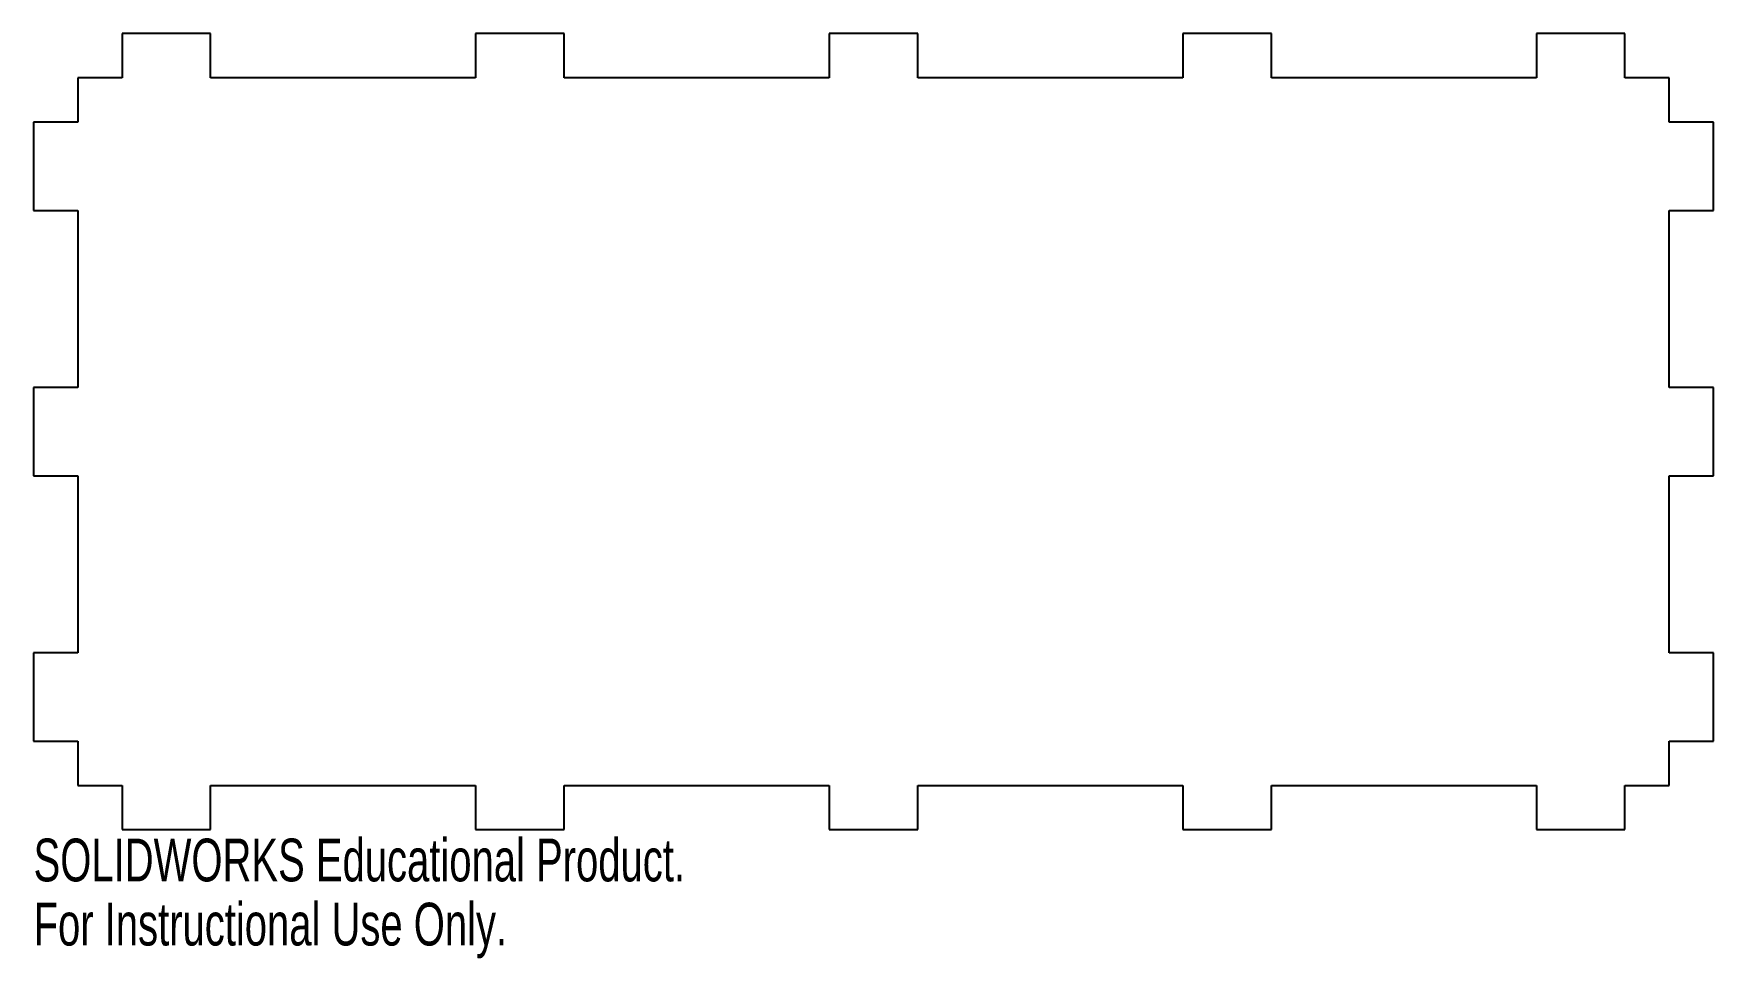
# Model space of a CAD drawing. Header units: millimetres. Extents: x -95 to 95, y -60 to 45.
import ezdxf

# ---------------------------------------------------------------- set-up
doc = ezdxf.new("R2010")
doc.units = ezdxf.units.MM
doc.styles.add('SLDTEXTSTYLE0', font='TXT', dxfattribs={"width": 0.7})

msp = doc.modelspace()

# ---------------------------------------------------------------- linework, layer by layer
at = {"color": 7, "linetype": 'Continuous', "lineweight": 25}
for p, q in [((-75, 45), (-85, 45)), ((-85, 45), (-85, 40)), ((-75, 40), (-75, 45)), ((-35, 45), (-45, 45)), ((-45, 45), (-45, 40)), ((-35, 40), (-35, 45)), ((5, 45), (-5, 45)), ((-5, 45), (-5, 40)), ((5, 40), (5, 45)), ((45, 45), (35, 45)), ((35, 45), (35, 40)), ((45, 40), (45, 45)), ((85, 45), (75, 45)), ((75, 45), (75, 40)), ((85, 40), (85, 45)), ((-85, 40), (-90, 40)), ((-90, 40), (-90, 35)), ((-45, 40), (-75, 40)), ((-5, 40), (-35, 40)), ((35, 40), (5, 40)), ((75, 40), (45, 40)), ((90, 40), (85, 40)), ((90, 35), (90, 40)), ((-90, 35), (-95, 35)), ((-95, 35), (-95, 25)), ((95, 35), (90, 35)), ((95, 25), (95, 35)), ((-95, 25), (-90, 25)), ((-90, 25), (-90, 5)), ((90, 5), (90, 25)), ((90, 25), (95, 25)), ((-90, 5), (-95, 5)), ((-95, 5), (-95, -5)), ((95, 5), (90, 5)), ((95, -5), (95, 5)), ((-95, -5), (-90, -5)), ((-90, -5), (-90, -25)), ((90, -25), (90, -5)), ((90, -5), (95, -5)), ((-90, -25), (-95, -25)), ((-95, -25), (-95, -35)), ((95, -25), (90, -25)), ((95, -35), (95, -25)), ((-95, -35), (-90, -35)), ((-90, -35), (-90, -40)), ((90, -40), (90, -35)), ((90, -35), (95, -35)), ((-90, -40), (-85, -40)), ((-85, -40), (-85, -45)), ((-75, -45), (-75, -40)), ((-75, -40), (-45, -40)), ((-45, -40), (-45, -45)), ((-35, -45), (-35, -40)), ((-35, -40), (-5, -40)), ((-5, -40), (-5, -45)), ((5, -45), (5, -40)), ((5, -40), (35, -40)), ((35, -40), (35, -45)), ((45, -45), (45, -40)), ((45, -40), (75, -40)), ((75, -40), (75, -45)), ((85, -45), (85, -40)), ((85, -40), (90, -40)), ((-85, -45), (-75, -45)), ((-45, -45), (-35, -45)), ((-5, -45), (5, -45)), ((35, -45), (45, -45)), ((75, -45), (85, -45))]:
    msp.add_line(p, q, dxfattribs=at)

# ---------------------------------------------------------------- texts
at = {"color": 7, "linetype": 'Continuous', "char_height": 4.8336, "attachment_point": 1, "style": 'SLDTEXTSTYLE0'}
for s, insert in [('SOLIDWORKS Educational Product.', (-95, -46.02)), ('For Instructional Use Only.', (-95, -53.27))]:
    msp.add_mtext(s, dxfattribs=dict(at, insert=insert))

doc.saveas('drawing.dxf')
